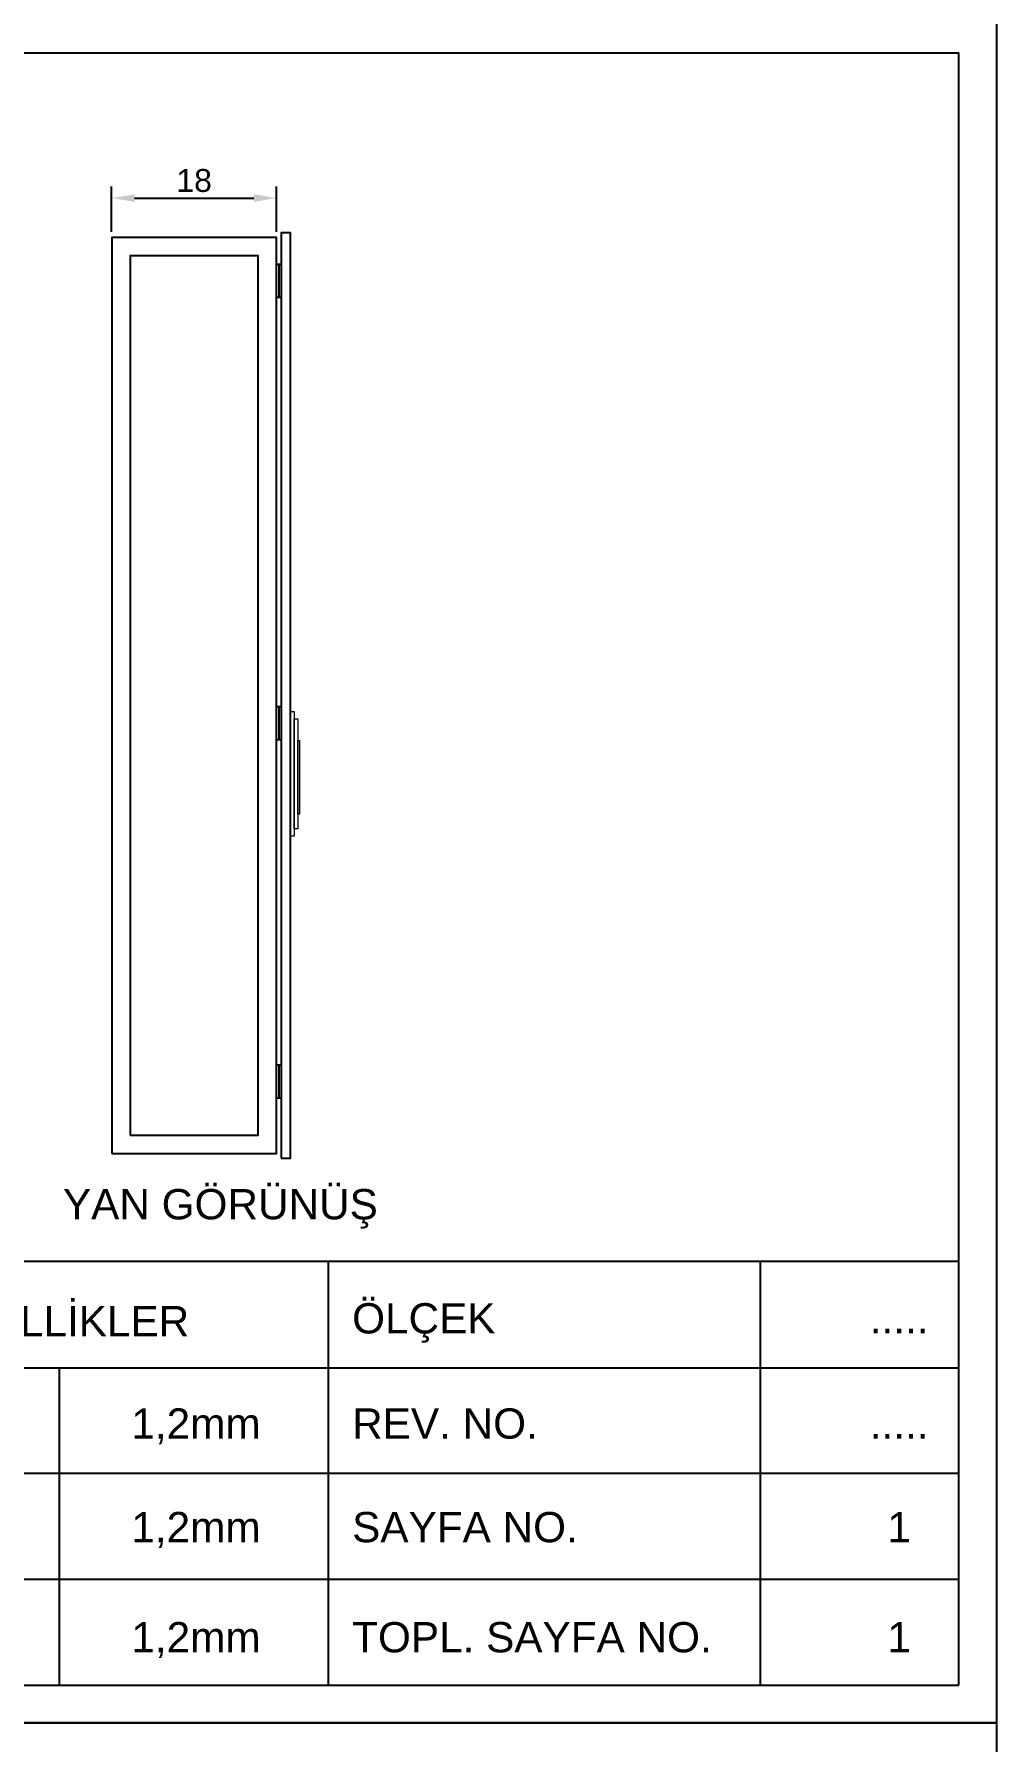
# Model space of a CAD drawing. Header units: millimetres. Extents: x 2046 to 14753, y 2361 to 29276.
# Drawn here: x 10348.6 to 10453.7, y 4139.3 to 4325.8 of the extents above; entities that cross this region are included whole.
import ezdxf
from ezdxf.enums import TextEntityAlignment as Align

# ---------------------------------------------------------------- set-up
doc = ezdxf.new("R2010")
doc.units = ezdxf.units.MM
doc.layers.add('MYKUVVET', color=1, linetype='Continuous')
doc.styles.get("Standard").update_dxf_attribs({"font": 'arial.ttf'})
doc.dimstyles.new('ISO-25', dxfattribs={"dimtxt": 2.5, "dimasz": 2.5, "dimexe": 1.25, "dimexo": 0.625, "dimtad": 1, "dimtxsty": 'Standard', "dimcen": 2.5, "dimadec": 0, "dimazin": 0, "dimtfac": 1, "dimtmove": 0, "dimatfit": 3, "dimfxl": 1, "dimarcsym": 0})

# ---------------------------------------------------------------- blocks, each defined once
blk = doc.blocks.new('*D235')
at = {"layer": 'Defpoints', "color": 0, "transparency": 16777216}
for p in [(10375.07, 4307.87), (10357.07, 4303.56), (10375.07, 4303.56)]:
    blk.add_point(p, dxfattribs=at)
at = {"layer": 'MYKUVVET', "color": 0, "lineweight": -2, "transparency": 16777216}
for p, q in [((10357.07, 4304.18), (10357.07, 4309.12)), ((10375.07, 4304.18), (10375.07, 4309.12)), ((10359.57, 4307.87), (10372.57, 4307.87))]:
    blk.add_line(p, q, dxfattribs=at)
at = {"layer": 'MYKUVVET', "color": 0, "transparency": 16777216}
for points in [[(10359.57, 4308.28), (10359.57, 4307.45), (10357.07, 4307.87)], [(10372.57, 4308.28), (10372.57, 4307.45), (10375.07, 4307.87)]]:
    blk.add_solid(points, dxfattribs=at)
at = {"layer": 'MYKUVVET', "color": 0, "transparency": 16777216, "insert": (10366.07, 4309.77), "char_height": 2.5, "attachment_point": 5}
blk.add_mtext('18', dxfattribs=at)

msp = doc.modelspace()

# ---------------------------------------------------------------- linework, layer by layer
for p, q in [((9976.789, 4191.779), (10449.544, 4191.779)), ((10380.716, 4191.779), (10380.716, 4145.513)), ((10427.859, 4191.779), (10427.859, 4145.513)), ((10304.199, 4180.134), (10449.544, 4180.134)), ((10351.342, 4180.134), (10351.342, 4145.513)), ((10104.873, 4168.646), (10434.652, 4168.646)), ((10304.199, 4168.646), (10449.544, 4168.646)), ((10104.873, 4157.079), (10449.544, 4157.079)), ((9976.789, 4145.513), (10449.544, 4145.513))]:
    msp.add_line(p, q)
for points in [[(10453.675, 4141.382), (10453.675, 4327.826), (9972.658, 4327.826), (9972.658, 4141.382), (10453.675, 4141.382)], [(10449.544, 4145.513), (10449.544, 4323.695), (9976.789, 4323.695), (9976.789, 4145.513)], [(10453.675, 3954.938), (10453.675, 4141.382), (9972.658, 4141.382), (9972.658, 3954.938), (10453.675, 3954.938)]]:
    msp.add_lwpolyline(points)
at = {"lineweight": 9}
for points in [[(10376.574, 4251.81), (10376.974, 4251.81), (10376.974, 4238.21), (10376.574, 4238.21)], [(10376.974, 4251.01), (10377.374, 4251.01), (10377.374, 4239.01), (10376.974, 4239.01)], [(10377.374, 4248.635), (10377.574, 4248.635), (10377.574, 4240.61), (10377.374, 4240.61)]]:
    msp.add_lwpolyline(points, close=True, dxfattribs=at)
at = {"layer": 'MYKUVVET', "color": 8}
for p, q in [((10375.074, 4300.653), (10375.574, 4300.653)), ((10375.324, 4300.653), (10375.324, 4297.047)), ((10375.074, 4297.047), (10375.574, 4297.047)), ((10375.074, 4252.358), (10375.574, 4252.358)), ((10375.324, 4252.358), (10375.324, 4248.752)), ((10375.074, 4248.752), (10375.574, 4248.752)), ((10375.074, 4213.24), (10375.574, 4213.24)), ((10375.324, 4213.24), (10375.324, 4209.634)), ((10375.074, 4209.634), (10375.574, 4209.634))]:
    msp.add_line(p, q, dxfattribs=at)
for points in [[(10357.074, 4203.558), (10375.074, 4203.558), (10375.074, 4303.558), (10357.074, 4303.558)], [(10375.574, 4203.058), (10376.574, 4203.058), (10376.574, 4304.058), (10375.574, 4304.058)], [(10359.074, 4205.558), (10373.074, 4205.558), (10373.074, 4301.558), (10359.074, 4301.558)]]:
    msp.add_lwpolyline(points, close=True, dxfattribs=at)

# ---------------------------------------------------------------- texts
at = {"color": 1}
msp.add_text('YAN GÖRÜNÜŞ', height=3.3047, dxfattribs=at).set_placement((10351.752, 4196.364))
for s, height, p in [('TEKNİK ÖZELLİKLER', 3.3047, (10342.576, 4183.601)), ('.....', 3.3047, (10443.015, 4183.906)), ('.....', 3.3047, (10443.015, 4172.418)), ('1', 3.305, (10443.015, 4161.11)), ('1', 3.305, (10443.015, 4149.089))]:
    msp.add_text(s, height=height).set_placement(p, align=Align.CENTER)
for s, p in [('ÖLÇEK', (10383.315, 4183.906)), ('1,2mm', (10359.221, 4172.418)), ('REV. NO.', (10383.315, 4172.418)), ('1,2mm', (10359.221, 4161.11)), ('SAYFA NO.', (10383.315, 4161.11)), ('1,2mm', (10359.221, 4149.089)), ('TOPL. SAYFA NO.', (10383.315, 4149.089))]:
    msp.add_text(s, height=3.3047).set_placement(p)

# ---------------------------------------------------------------- dimensions: what is measured, and where the dimension line sits
at = {"layer": 'MYKUVVET', "color": 8}
dim = msp.add_linear_dim(base=(10375.074, 4307.866), p1=(10357.074, 4303.558), p2=(10375.074, 4303.558), dimstyle='ISO-25', dxfattribs=at)
dim.commit()
dim.dimension.update_dxf_attribs({"geometry": '*D235', "text_midpoint": (10366.074, 4309.767)})

doc.saveas('drawing.dxf')
